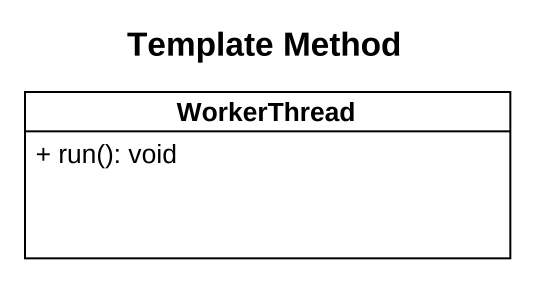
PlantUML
@startuml
title Template Method
hide circle
hide empty members
skinparam classAttributeIconSize 0
class WorkerThread {
  + run(): void
}
@enduml
